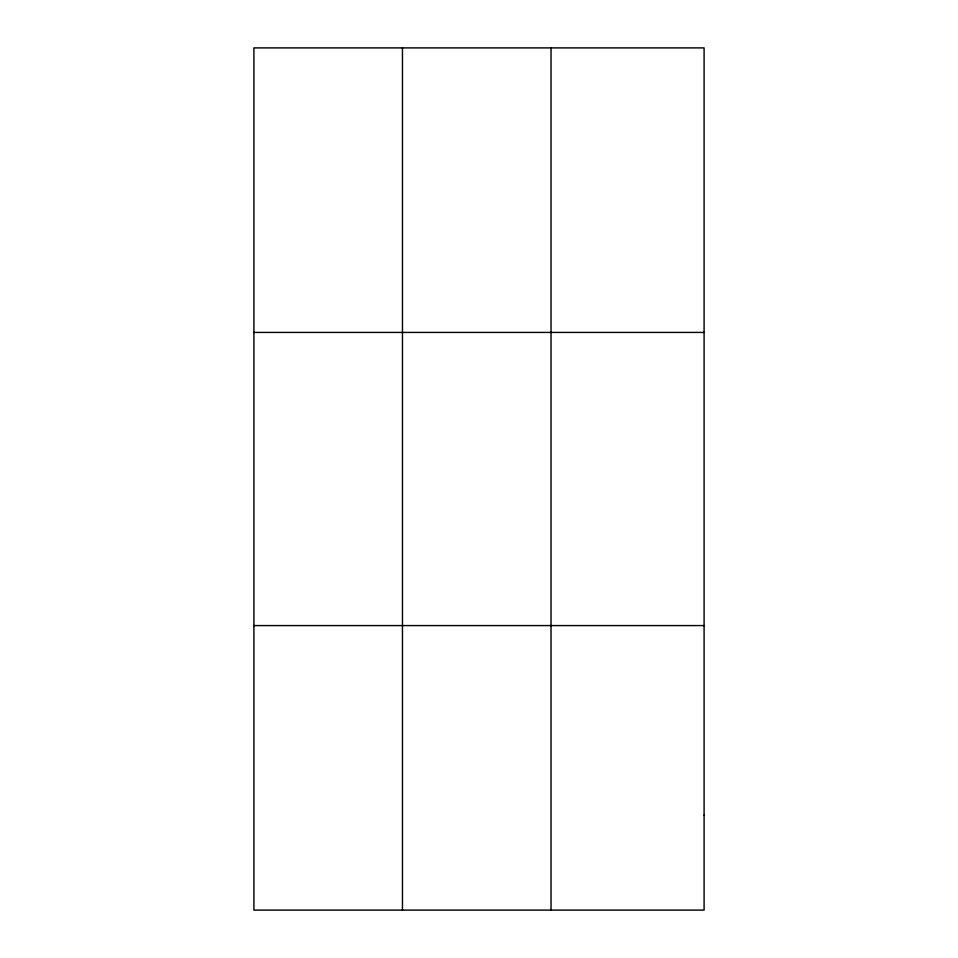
<?xml version="1.0" encoding="UTF-8"?>
<svg xmlns="http://www.w3.org/2000/svg" width="958" height="958" viewBox="0 0 958 958"><rect width="100%" height="100%" fill="white"/><g stroke="black" fill="none" stroke-linecap="round" stroke-linejoin="round"><path stroke-width="1.44" d="M402.468 47.9L402.468 910.1M551.03 47.9L551.03 910.1M253.906 332.426L704.094 332.426M253.906 625.574L704.094 625.574M704.094 815.258L704.094 910.1L253.906 910.1L253.906 47.9L704.094 47.9L704.094 815.258"/></g></svg>
